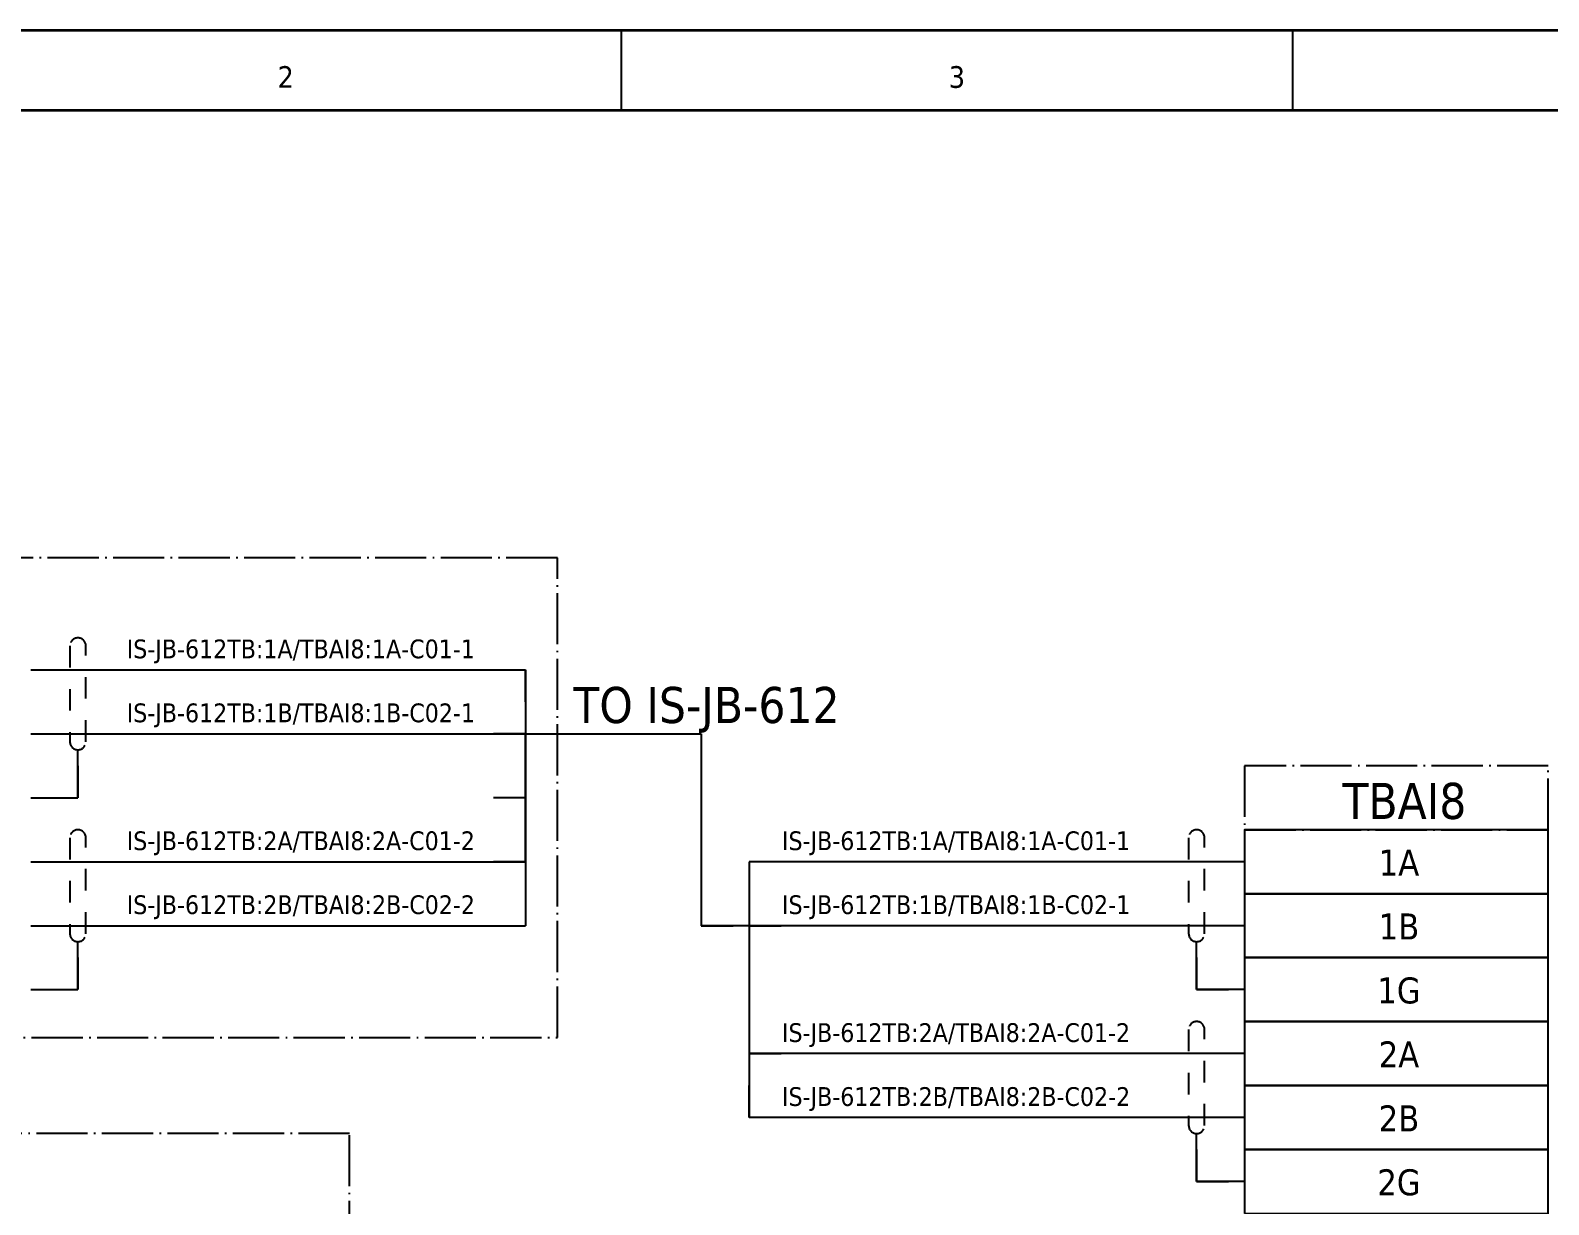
# Model space of a CAD drawing. Header units: millimetres. Extents: x 0 to 1792788, y -13 to 262234.
# Drawn here: x 89 to 184, y 223.6 to 297 of the extents above; entities that cross this region are included whole.
import ezdxf
from ezdxf.enums import TextEntityAlignment as Align

# ---------------------------------------------------------------- set-up
doc = ezdxf.new("R2010")
doc.units = ezdxf.units.MM
doc.linetypes.add('EPL_DASH', pattern=[1, 0.5, -0.5])
doc.linetypes.add('EPL_DASHDOT', pattern=[1, 0.8, -0.1, 0, -0.1])
for name, color, linetype, lineweight in [('EPLAN108', 5, 'Continuous', 35), ('EPLAN201', 7, 'Continuous', 35), ('EPLAN300', 5, 'Continuous', 25), ('EPLAN307', 134, 'EPL_DASHDOT', 25), ('EPLAN311', 7, 'Continuous', 25), ('EPLAN314', 5, 'EPL_DASH', 25), ('EPLAN317', 7, 'Continuous', 25), ('EPLAN400', 5, 'Continuous', 35), ('EPLAN405', 7, 'Continuous', 25), ('EPLAN421', 5, 'Continuous', 35), ('EPLAN433', 251, 'Continuous', 35), ('EPLAN451', 7, 'Continuous', 35), ('EPLAN452', 7, 'Continuous', 35), ('EPLAN453', 7, 'Continuous', 35), ('EPLAN500', 7, 'Continuous', 35), ('EPLAN501', 7, 'Continuous', 35), ('EPLAN502', 7, 'Continuous', 35), ('EPLAN503', 7, 'Continuous', 35), ('EPLAN504', 7, 'Continuous', 35), ('EPLAN546', 1, 'Continuous', 25)]:
    doc.layers.add(name, color=color, linetype=linetype, lineweight=lineweight)
doc.styles.add('Tahoma', font='')
doc.styles.get('Tahoma').set_extended_font_data('Tahoma')

# ---------------------------------------------------------------- blocks, each defined once
blk = doc.blocks.new('EPLFRAME')
at = {"layer": 'EPLAN201', "linetype": 'Continuous', "lineweight": 25, "ltscale": 4}
for p, q in [((126, 297), (126, 292)), ((168, 297), (168, 292))]:
    blk.add_line(p, q, dxfattribs=at)
at = {"layer": 'EPLAN201', "linetype": 'Continuous', "lineweight": 35, "ltscale": 4}
blk.add_line((0, 292), (420, 292), dxfattribs=at)
blk.add_lwpolyline([(0, 0), (420, 0), (420, 297), (0, 297)], close=True, dxfattribs=at)
at = {"layer": 'EPLAN451', "color": 7, "style": 'Tahoma'}
for tag, p, height in [('14_10014', (101, 12), 2.257), ('14_10015', (185, 12), 2.257), ('14_10011', (101, 5), 2.257), ('14_10013', (332, 5), 1.625), ('14_10151', (73, 1), 1.625), ('14_10300', (415, 1), 1.625)]:
    blk.add_attdef(tag, p, '', height=height, dxfattribs=at)
blk.add_attdef('4_25020', text='', height=1.625, dxfattribs=at).set_placement((413, 1), align=Align.RIGHT)
at = {"layer": 'EPLAN452', "color": 7, "style": 'Tahoma'}
for tag, p, height in [('4_11041', (1, 17), 2.257), ('4_11071[1]', (1, 13), 1.625), ('4_11074[1]', (21, 13), 1.625), ('4_11070[1]', (41, 13), 1.625), ('4_11024', (73, 13), 1.625), ('4_11011', (231, 12), 2.257), ('4_11030', (301, 12), 2.257), ('4_20132_1001', (374, 13), 1.625), ('4_11071[2]', (1, 9), 1.625), ('4_11074[2]', (21, 9), 1.625), ('4_11070[2]', (41, 9), 1.625), ('4_11022', (73, 9), 1.625), ('4_20134_1001', (374, 9), 1.625), ('4_11071[3]', (1, 5), 1.625), ('4_11074[3]', (21, 5), 1.625), ('4_11070[3]', (41, 5), 1.625), ('4_11080', (73, 5), 1.625), ('4_11059', (301, 5), 1.625)]:
    blk.add_attdef(tag, p, '', height=height, dxfattribs=at)
for tag, height, p in [('4_11040', 2.257, (419, 17)), ('4_11000', 1.625, (419, 5)), ('4_11085', 1.625, (141, 1)), ('4_11086', 1.625, (183, 1))]:
    blk.add_attdef(tag, text='', height=height, dxfattribs=at).set_placement(p, align=Align.RIGHT)
at = {"layer": 'EPLAN453', "color": 7, "style": 'Tahoma'}
for tag, p in [('53_19005_1', (21, 293)), ('53_19005', (63, 293)), ('53_19005_8', (105, 293)), ('53_19005_6', (147, 293)), ('53_19005_7', (189, 293)), ('53_19005_9', (231, 293)), ('53_19005_3', (273, 293)), ('53_19005_2', (315, 293)), ('53_19005_4', (357, 293)), ('53_19005_5', (399, 293))]:
    blk.add_attdef(tag, text='', height=1.355, dxfattribs=at).set_placement(p, align=Align.BOTTOM_CENTER)
blk = doc.blocks.new('EPLSYM_LibrarySPECIAL_en_US_Symbol427_Variant5_Placement1')
at = {"layer": 'EPLAN421', "color": 5, "style": 'Tahoma'}
for tag, p in [('17_20029[1]', (-0.9525, 3.335)), ('17_20029[2]', (20.0025, 3.335))]:
    blk.add_attdef(tag, text='', height=1.1739, dxfattribs=at).set_placement(p, align=Align.BOTTOM_RIGHT)
at = {"layer": 'EPLAN433', "color": 251, "style": 'Tahoma'}
blk.add_attdef('17_20406_1', text='', height=1.6254, dxfattribs=at).set_placement((0.9525, 1.5875), align=Align.BOTTOM_RIGHT)
blk.add_attdef('17_20406', text='', height=1.6254, dxfattribs=at).set_placement((0.9525, 1.5875), align=Align.BOTTOM_LEFT)
blk = doc.blocks.new('EPLSYM_LibrarySPECIAL_en_US_Symbol427_Variant5_Placement1_1')
at = {"layer": 'EPLAN421', "color": 5, "style": 'Tahoma'}
for tag, p in [('17_20029[1]', (-0.9525, 3.335)), ('17_20029[2]', (20.0025, 3.335))]:
    blk.add_attdef(tag, text='', height=1.1739, dxfattribs=at).set_placement(p, align=Align.BOTTOM_RIGHT)
at = {"layer": 'EPLAN433', "color": 251, "style": 'Tahoma'}
blk.add_attdef('17_20406_1', text='', height=1.6254, dxfattribs=at).set_placement((0.9525, 1.5875), align=Align.BOTTOM_RIGHT)
blk.add_attdef('17_20406', text='', height=1.6254, dxfattribs=at).set_placement((0.9525, 1.5875), align=Align.BOTTOM_LEFT)
blk = doc.blocks.new('EPLSYM_LibrarySPECIAL_en_US_Symbol427_Variant5_Placement1_2')
at = {"layer": 'EPLAN421', "color": 5, "style": 'Tahoma'}
for tag, p in [('17_20029[1]', (-0.9525, 3.335)), ('17_20029[2]', (20.0025, 3.335))]:
    blk.add_attdef(tag, text='', height=1.1739, dxfattribs=at).set_placement(p, align=Align.BOTTOM_RIGHT)
at = {"layer": 'EPLAN433', "color": 251, "style": 'Tahoma'}
blk.add_attdef('17_20406_1', text='', height=1.6254, dxfattribs=at).set_placement((0.9525, 1.5875), align=Align.BOTTOM_RIGHT)
blk.add_attdef('17_20406', text='', height=1.6254, dxfattribs=at).set_placement((0.9525, 1.5875), align=Align.BOTTOM_LEFT)
blk = doc.blocks.new('EPLSYM_LibrarySPECIAL_en_US_Symbol427_Variant5_Placement1_3')
at = {"layer": 'EPLAN421', "color": 5, "style": 'Tahoma'}
for tag, p in [('17_20029[1]', (-0.9525, 3.335)), ('17_20029[2]', (20.0025, 3.335))]:
    blk.add_attdef(tag, text='', height=1.1739, dxfattribs=at).set_placement(p, align=Align.BOTTOM_RIGHT)
at = {"layer": 'EPLAN433', "color": 251, "style": 'Tahoma'}
blk.add_attdef('17_20406_1', text='', height=1.6254, dxfattribs=at).set_placement((0.9525, 1.5875), align=Align.BOTTOM_RIGHT)
blk.add_attdef('17_20406', text='', height=1.6254, dxfattribs=at).set_placement((0.9525, 1.5875), align=Align.BOTTOM_LEFT)
blk = doc.blocks.new('EPLSYM_LibrarySPECIAL_en_US_Symbol427_Variant5_Placement1_32')
at = {"layer": 'EPLAN421', "color": 5, "style": 'Tahoma'}
for tag, p in [('17_20029[1]', (-0.9525, 3.335)), ('17_20029[2]', (20.0025, 3.335))]:
    blk.add_attdef(tag, text='', height=1.1739, dxfattribs=at).set_placement(p, align=Align.BOTTOM_RIGHT)
at = {"layer": 'EPLAN433', "color": 251, "style": 'Tahoma'}
blk.add_attdef('17_20406_1', text='', height=1.6254, dxfattribs=at).set_placement((0.9525, 1.5875), align=Align.BOTTOM_RIGHT)
blk.add_attdef('17_20406', text='', height=1.6254, dxfattribs=at).set_placement((0.9525, 1.5875), align=Align.BOTTOM_LEFT)
blk = doc.blocks.new('EPLSYM_LibrarySPECIAL_en_US_Symbol427_Variant5_Placement1_41')
at = {"layer": 'EPLAN421', "color": 5, "style": 'Tahoma'}
for tag, p in [('17_20029[1]', (-0.9525, 3.335)), ('17_20029[2]', (20.0025, 3.335))]:
    blk.add_attdef(tag, text='', height=1.1739, dxfattribs=at).set_placement(p, align=Align.BOTTOM_RIGHT)
at = {"layer": 'EPLAN433', "color": 251, "style": 'Tahoma'}
blk.add_attdef('17_20406_1', text='', height=1.6254, dxfattribs=at).set_placement((0.9525, 1.5875), align=Align.BOTTOM_RIGHT)
blk.add_attdef('17_20406', text='', height=1.6254, dxfattribs=at).set_placement((0.9525, 1.5875), align=Align.BOTTOM_LEFT)
blk = doc.blocks.new('EPLSYM_LibrarySPECIAL_Symbol5_Variant1_Placement1_18')
at = {"layer": 'EPLAN314', "ltscale": 2.7}
for p, q in [((-0.5, 6.5), (-0.5, 0.5)), ((0.5, 0.5), (0.5, 6.5))]:
    blk.add_line(p, q, dxfattribs=at)
for centre, start, end in [((0, 6.5), 0, 180), ((0, 0.5), 180, 0)]:
    blk.add_arc(centre, 0.5, start, end, dxfattribs=at)
blk = doc.blocks.new('EPLSYM_LibrarySPECIAL_Symbol5_Variant1_Placement1_19')
at = {"layer": 'EPLAN314', "ltscale": 2.7}
for p, q in [((-0.5, 6.5), (-0.5, 0.5)), ((0.5, 0.5), (0.5, 6.5))]:
    blk.add_line(p, q, dxfattribs=at)
for centre, start, end in [((0, 6.5), 0, 180), ((0, 0.5), 180, 0)]:
    blk.add_arc(centre, 0.5, start, end, dxfattribs=at)
blk = doc.blocks.new('EPLSYM_LibrarySPECIAL_Symbol5_Variant1_Placement1_20')
at = {"layer": 'EPLAN314', "ltscale": 2.7}
for p, q in [((-0.5, 6.5), (-0.5, 0.5)), ((0.5, 0.5), (0.5, 6.5))]:
    blk.add_line(p, q, dxfattribs=at)
for centre, start, end in [((0, 6.5), 0, 180), ((0, 0.5), 180, 0)]:
    blk.add_arc(centre, 0.5, start, end, dxfattribs=at)
blk = doc.blocks.new('EPLSYM_LibrarySPECIAL_Symbol5_Variant1_Placement1_21')
at = {"layer": 'EPLAN314', "ltscale": 2.7}
for p, q in [((-0.5, 6.5), (-0.5, 0.5)), ((0.5, 0.5), (0.5, 6.5))]:
    blk.add_line(p, q, dxfattribs=at)
for centre, start, end in [((0, 6.5), 0, 180), ((0, 0.5), 180, 0)]:
    blk.add_arc(centre, 0.5, start, end, dxfattribs=at)
blk = doc.blocks.new('EPLSYM_LibrarySPECIAL_Symbol308_Variant0_Placement0')
at = {"layer": 'EPLAN405', "color": 7, "style": 'Tahoma'}
for tag, p in [('17_31011', (1.5, 6.35)), ('17_31002', (1.5, 0.5))]:
    blk.add_attdef(tag, text='', height=1.174, dxfattribs=at).set_placement(p, align=Align.BOTTOM_LEFT)
for tag, p in [('17_31004', (1.5, 4.4)), ('17_31003', (1.5, 2.45))]:
    blk.add_attdef(tag, p, '', height=1.174, dxfattribs=at)
blk = doc.blocks.new('EPLSYM_LibrarySPECIAL_Symbol2_Variant0_Placement1_18')
at = {"layer": 'EPLAN307', "lineweight": 25, "ltscale": 4}
blk.add_lwpolyline([(0, -114), (106, -114), (106, 0), (0, 0)], close=True, dxfattribs=at)
at = {"layer": 'EPLAN400', "color": 5, "style": 'Tahoma'}
blk.add_attdef('88_20010', text='', height=2.2575, dxfattribs=at).set_placement((-1.5, -0.9515), align=Align.TOP_RIGHT)
at = {"layer": 'EPLAN500', "color": 7, "style": 'Tahoma'}
blk.add_attdef('88_20027', text='', height=1.6254, dxfattribs=at).set_placement((-1.5, -4.57508), align=Align.TOP_RIGHT)
at = {"layer": 'EPLAN501', "color": 7, "style": 'Tahoma'}
blk.add_attdef('88_20011', text='', height=1.6254, dxfattribs=at).set_placement((-1.5, -9.97508), align=Align.TOP_RIGHT)
at = {"layer": 'EPLAN502', "color": 7, "style": 'Tahoma'}
blk.add_attdef('88_20025', text='', height=1.6254, dxfattribs=at).set_placement((-1.5, -12.67508), align=Align.TOP_RIGHT)
at = {"layer": 'EPLAN503', "color": 7, "style": 'Tahoma'}
blk.add_attdef('88_20024', text='', height=1.6254, dxfattribs=at).set_placement((-1.5, -15.37508), align=Align.TOP_RIGHT)
at = {"layer": 'EPLAN504', "color": 7, "style": 'Tahoma'}
blk.add_attdef('88_20901[1]', text='', height=1.6254, dxfattribs=at).set_placement((-1.5, -7.27508), align=Align.TOP_RIGHT)
blk = doc.blocks.new('EPLSYM_LibrarySPECIAL_Symbol2_Variant0_Placement1_19')
at = {"layer": 'EPLAN307', "lineweight": 25, "ltscale": 4}
blk.add_lwpolyline([(0, -30), (119, -30), (119, 0), (0, 0)], close=True, dxfattribs=at)
at = {"layer": 'EPLAN400', "color": 5, "style": 'Tahoma'}
blk.add_attdef('88_20010', text='', height=2.2575, dxfattribs=at).set_placement((-1.5, -0.9515), align=Align.TOP_RIGHT)
at = {"layer": 'EPLAN500', "color": 7, "style": 'Tahoma'}
blk.add_attdef('88_20027', text='', height=1.6254, dxfattribs=at).set_placement((-1.5, -4.57508), align=Align.TOP_RIGHT)
at = {"layer": 'EPLAN501', "color": 7, "style": 'Tahoma'}
blk.add_attdef('88_20011', text='', height=1.6254, dxfattribs=at).set_placement((-1.5, -9.97508), align=Align.TOP_RIGHT)
at = {"layer": 'EPLAN502', "color": 7, "style": 'Tahoma'}
blk.add_attdef('88_20025', text='', height=1.6254, dxfattribs=at).set_placement((-1.5, -12.67508), align=Align.TOP_RIGHT)
at = {"layer": 'EPLAN503', "color": 7, "style": 'Tahoma'}
blk.add_attdef('88_20024', text='', height=1.6254, dxfattribs=at).set_placement((-1.5, -15.37508), align=Align.TOP_RIGHT)
at = {"layer": 'EPLAN504', "color": 7, "style": 'Tahoma'}
blk.add_attdef('88_20901[1]', text='', height=1.6254, dxfattribs=at).set_placement((-1.5, -7.27508), align=Align.TOP_RIGHT)

msp = doc.modelspace()

# ---------------------------------------------------------------- linework, layer by layer
at = {"layer": 'EPLAN300', "lineweight": 25, "ltscale": 4}
for points in [[(165, 243), (184, 243), (184, 247), (165, 247)], [(165, 239), (184, 239), (184, 243), (165, 243)], [(165, 231), (184, 231), (184, 235), (165, 235)], [(165, 227), (184, 227), (184, 231), (165, 231)]]:
    msp.add_lwpolyline(points, close=True, dxfattribs=at)
at = {"layer": 'EPLAN300', "color": 3, "lineweight": 25, "ltscale": 4}
for points in [[(165, 235), (184, 235), (184, 239), (165, 239)], [(165, 223), (184, 223), (184, 227), (165, 227)]]:
    msp.add_lwpolyline(points, close=True, dxfattribs=at)
at = {"layer": 'EPLAN307', "lineweight": 25, "ltscale": 4}
msp.add_lwpolyline([(165, 247), (184, 247), (184, 251), (165, 251)], close=True, dxfattribs=at)
at = {"layer": 'EPLAN311', "color": 7, "ltscale": 4}
for p, q in [((89.05, 257), (120, 257)), ((89.05, 253), (120, 253)), ((89.05, 245), (120, 245)), ((165, 245), (134, 245)), ((89.05, 241), (120, 241)), ((165, 241), (134, 241)), ((165, 233), (134, 233)), ((165, 229), (134, 229))]:
    msp.add_line(p, q, dxfattribs=at)
at = {"layer": 'EPLAN311', "ltscale": 4}
for p, q in [((118, 257), (120, 257)), ((120, 253), (118, 253)), ((120, 249), (118, 249)), ((120, 245), (118, 245)), ((136, 245), (134, 245)), ((118, 241), (120, 241)), ((134, 241), (136, 241)), ((134, 233), (136, 233)), ((136, 229), (134, 229))]:
    msp.add_line(p, q, dxfattribs=at)
at = {"layer": 'EPLAN311', "color": 7, "linetype": 'Continuous', "lineweight": 25, "ltscale": 4}
for p, q in [((129, 253), (131, 253)), ((131, 253), (131, 251)), ((131, 243), (131, 241)), ((131, 241), (133, 241))]:
    msp.add_line(p, q, dxfattribs=at)
at = {"layer": 'EPLAN311', "color": 1, "linetype": 'Continuous', "lineweight": 25, "ltscale": 4}
for p, q in [((92, 251), (92, 249)), ((90, 249), (92, 249)), ((92, 239), (92, 237)), ((162, 239), (162, 237)), ((90, 237), (92, 237)), ((162, 237), (164, 237)), ((162, 227), (162, 225)), ((162, 225), (164, 225))]:
    msp.add_line(p, q, dxfattribs=at)
at = {"layer": 'EPLAN317', "lineweight": 25, "ltscale": 4}
for p, q in [((120, 257), (120, 253)), ((120, 255), (120, 257)), ((120, 255), (120, 251)), ((120, 249), (120, 253)), ((120, 253), (131, 253)), ((120, 253), (122, 253)), ((131, 253), (131, 241)), ((120, 251), (120, 247)), ((120, 245), (120, 249)), ((120, 247), (120, 243)), ((120, 245), (120, 241)), ((134, 245), (134, 241)), ((134, 245), (134, 243)), ((120, 243), (120, 241)), ((134, 243), (134, 239)), ((134, 241), (131, 241)), ((134, 241), (132, 241)), ((134, 241), (134, 233)), ((134, 235), (134, 231)), ((134, 233), (134, 229)), ((134, 229), (134, 231))]:
    msp.add_line(p, q, dxfattribs=at)
at = {"layer": 'EPLAN546', "ltscale": 4}
for p, q in [((92, 249), (92, 252)), ((89.05, 249), (92, 249)), ((92, 237), (92, 240)), ((162, 237), (162, 240)), ((89.05, 237), (92, 237)), ((165, 237), (162, 237)), ((162, 225), (162, 228)), ((165, 225), (162, 225))]:
    msp.add_line(p, q, dxfattribs=at)

# ---------------------------------------------------------------- block references
ref = msp.add_blockref('EPLFRAME', (0, 0))
ref.add_attrib('53_19005_6', '3', dxfattribs={"layer": 'EPLAN453', "color": 7, "height": 1.355, "style": 'Tahoma'}).set_placement((147, 293), align=Align.BOTTOM_CENTER)
ref.add_attrib('53_19005_8', '2', dxfattribs={"layer": 'EPLAN453', "color": 7, "height": 1.355, "style": 'Tahoma'}).set_placement((105, 293), align=Align.BOTTOM_CENTER)
for name, p in [('EPLSYM_LibrarySPECIAL_Symbol2_Variant0_Placement1_19', (3, 264)), ('EPLSYM_LibrarySPECIAL_Symbol5_Variant1_Placement1_18', (92, 252)), ('EPLSYM_LibrarySPECIAL_Symbol5_Variant1_Placement1_19', (92, 240)), ('EPLSYM_LibrarySPECIAL_Symbol5_Variant1_Placement1_20', (162, 240)), ('EPLSYM_LibrarySPECIAL_Symbol5_Variant1_Placement1_21', (162, 228)), ('EPLSYM_LibrarySPECIAL_Symbol2_Variant0_Placement1_18', (3, 228))]:
    msp.add_blockref(name, p)
ref = msp.add_blockref('EPLSYM_LibrarySPECIAL_Symbol308_Variant0_Placement0', (95, 257))
ref.add_attrib('17_31011', 'IS-JB-612TB:1A/TBAI8:1A-C01-1', dxfattribs={"layer": 'EPLAN405', "color": 7, "height": 1.1739, "style": 'Tahoma'}).set_placement((95.055, 257.374), align=Align.BOTTOM_LEFT)
ref = msp.add_blockref('EPLSYM_LibrarySPECIAL_Symbol308_Variant0_Placement0', (95, 253))
ref.add_attrib('17_31011', 'IS-JB-612TB:1B/TBAI8:1B-C02-1', dxfattribs={"layer": 'EPLAN405', "color": 7, "height": 1.1739, "style": 'Tahoma'}).set_placement((95.055, 253.374), align=Align.BOTTOM_LEFT)
ref = msp.add_blockref('EPLSYM_LibrarySPECIAL_Symbol308_Variant0_Placement0', (95, 245))
ref.add_attrib('17_31011', 'IS-JB-612TB:2A/TBAI8:2A-C01-2', dxfattribs={"layer": 'EPLAN405', "color": 7, "height": 1.1739, "style": 'Tahoma'}).set_placement((95.055, 245.374), align=Align.BOTTOM_LEFT)
ref = msp.add_blockref('EPLSYM_LibrarySPECIAL_Symbol308_Variant0_Placement0', (136, 245))
ref.add_attrib('17_31011', 'IS-JB-612TB:1A/TBAI8:1A-C01-1', dxfattribs={"layer": 'EPLAN405', "color": 7, "height": 1.1739, "style": 'Tahoma'}).set_placement((136.055, 245.374), align=Align.BOTTOM_LEFT)
ref = msp.add_blockref('EPLSYM_LibrarySPECIAL_en_US_Symbol427_Variant5_Placement1', (165, 245))
ref.add_attrib('17_20011', '1A', dxfattribs={"layer": 'EPLAN501', "color": 7, "height": 1.6254, "style": 'Tahoma'}).set_placement((174.661, 243.65), align=Align.BOTTOM_CENTER)
ref = msp.add_blockref('EPLSYM_LibrarySPECIAL_Symbol308_Variant0_Placement0', (95, 241))
ref.add_attrib('17_31011', 'IS-JB-612TB:2B/TBAI8:2B-C02-2', dxfattribs={"layer": 'EPLAN405', "color": 7, "height": 1.1739, "style": 'Tahoma'}).set_placement((95.055, 241.374), align=Align.BOTTOM_LEFT)
ref = msp.add_blockref('EPLSYM_LibrarySPECIAL_Symbol308_Variant0_Placement0', (136, 241))
ref.add_attrib('17_31011', 'IS-JB-612TB:1B/TBAI8:1B-C02-1', dxfattribs={"layer": 'EPLAN405', "color": 7, "height": 1.1739, "style": 'Tahoma'}).set_placement((136.055, 241.374), align=Align.BOTTOM_LEFT)
ref = msp.add_blockref('EPLSYM_LibrarySPECIAL_en_US_Symbol427_Variant5_Placement1_1', (165, 241))
ref.add_attrib('17_20011', '1B', dxfattribs={"layer": 'EPLAN501', "color": 7, "height": 1.6254, "style": 'Tahoma'}).set_placement((174.661, 239.65), align=Align.BOTTOM_CENTER)
ref = msp.add_blockref('EPLSYM_LibrarySPECIAL_en_US_Symbol427_Variant5_Placement1_41', (165, 237))
ref.add_attrib('17_20011', '1G', dxfattribs={"layer": 'EPLAN501', "color": 7, "height": 1.6254, "style": 'Tahoma'}).set_placement((174.661, 235.65), align=Align.BOTTOM_CENTER)
ref = msp.add_blockref('EPLSYM_LibrarySPECIAL_Symbol308_Variant0_Placement0', (136, 233))
ref.add_attrib('17_31011', 'IS-JB-612TB:2A/TBAI8:2A-C01-2', dxfattribs={"layer": 'EPLAN405', "color": 7, "height": 1.1739, "style": 'Tahoma'}).set_placement((136.055, 233.374), align=Align.BOTTOM_LEFT)
ref = msp.add_blockref('EPLSYM_LibrarySPECIAL_en_US_Symbol427_Variant5_Placement1_2', (165, 233))
ref.add_attrib('17_20011', '2A', dxfattribs={"layer": 'EPLAN501', "color": 7, "height": 1.6254, "style": 'Tahoma'}).set_placement((174.661, 231.65), align=Align.BOTTOM_CENTER)
ref = msp.add_blockref('EPLSYM_LibrarySPECIAL_Symbol308_Variant0_Placement0', (136, 229))
ref.add_attrib('17_31011', 'IS-JB-612TB:2B/TBAI8:2B-C02-2', dxfattribs={"layer": 'EPLAN405', "color": 7, "height": 1.1739, "style": 'Tahoma'}).set_placement((136.055, 229.374), align=Align.BOTTOM_LEFT)
ref = msp.add_blockref('EPLSYM_LibrarySPECIAL_en_US_Symbol427_Variant5_Placement1_3', (165, 229))
ref.add_attrib('17_20011', '2B', dxfattribs={"layer": 'EPLAN501', "color": 7, "height": 1.6254, "style": 'Tahoma'}).set_placement((174.661, 227.65), align=Align.BOTTOM_CENTER)
ref = msp.add_blockref('EPLSYM_LibrarySPECIAL_en_US_Symbol427_Variant5_Placement1_32', (165, 225))
ref.add_attrib('17_20011', '2G', dxfattribs={"layer": 'EPLAN501', "color": 7, "height": 1.6254, "style": 'Tahoma'}).set_placement((174.661, 223.65), align=Align.BOTTOM_CENTER)

# ---------------------------------------------------------------- texts
at = {"layer": 'EPLAN108', "color": 5, "style": 'Tahoma'}
msp.add_text('TO IS-JB-612', height=2.2575, dxfattribs=at).set_placement((123, 253), align=Align.BOTTOM_LEFT)
msp.add_text('TBAI8', height=2.2575, dxfattribs=at).set_placement((175, 247), align=Align.BOTTOM_CENTER)

doc.saveas('drawing.dxf')
